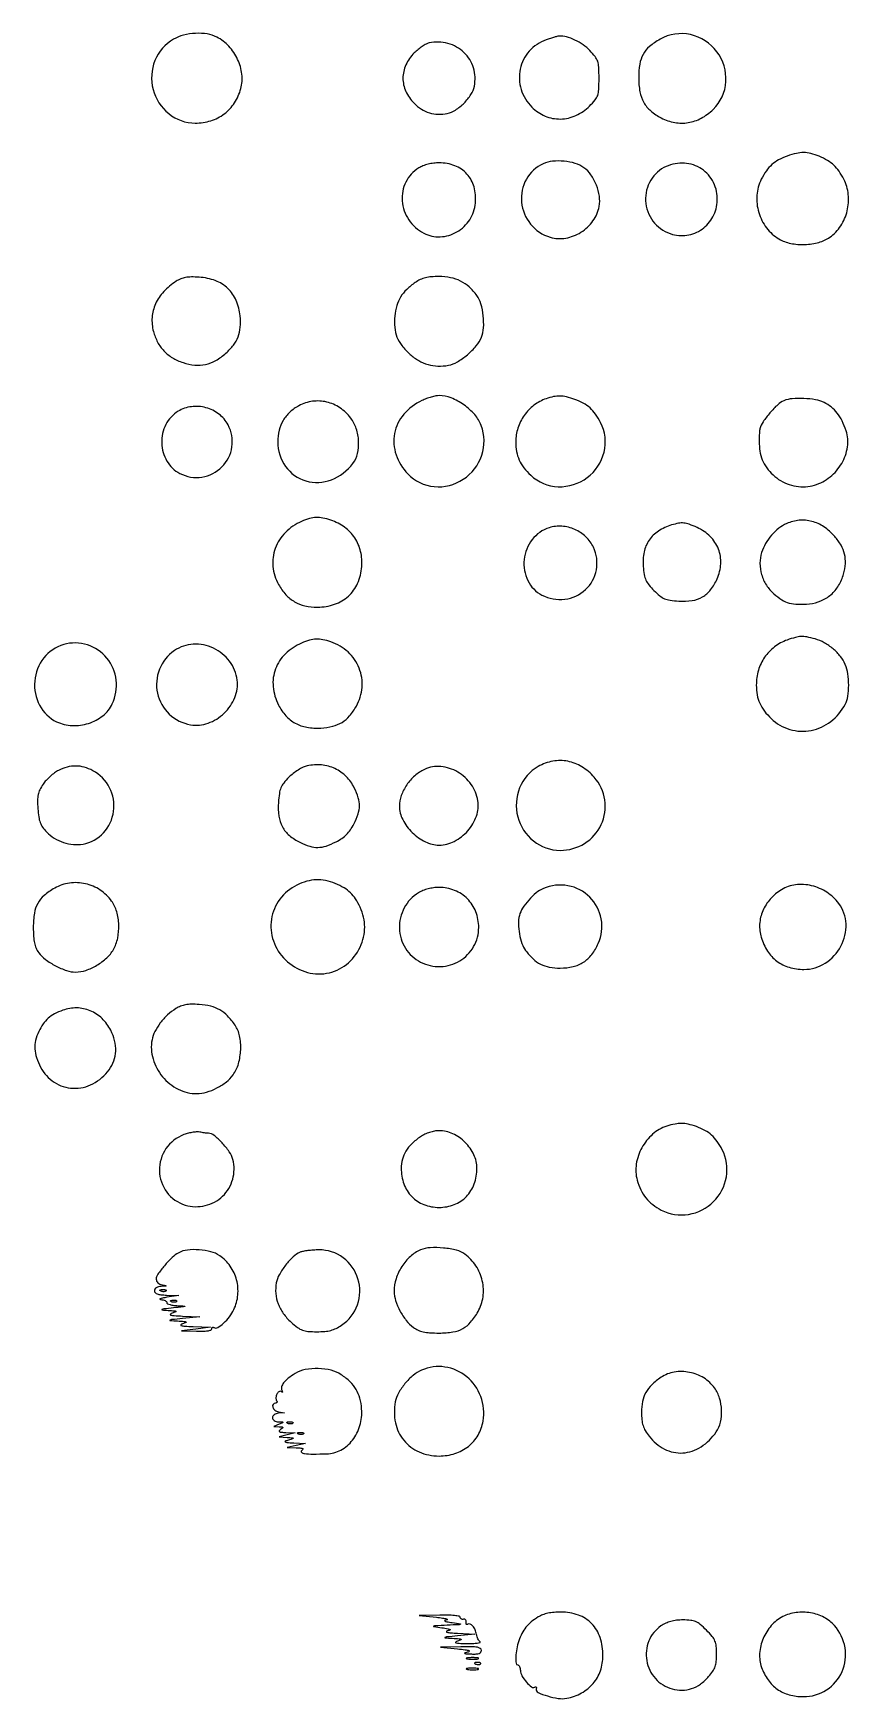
# Model space of a CAD drawing. Extents: x 235 to 2115, y 206 to 2450.
# Drawn here: x 1021 to 1330, y 576 to 1206 of the extents above; entities that cross this region are included whole.
import ezdxf

# ---------------------------------------------------------------- set-up
doc = ezdxf.new("R2010")
doc.units = 0

msp = doc.modelspace()

# ---------------------------------------------------------------- linework, layer by layer
for points in [[(1074.520382, 1203.713167, 0.170394), (1067.49548, 1195.670071, 0.160189), (1066.811011, 1184.768304, 0.16032), (1072.729191, 1175.594008, 0.170656), (1082.782119, 1172.01645, 0.076764), (1088.660691, 1172.901218, 0.086421), (1093.737887, 1175.512459, 0.086879), (1097.613691, 1179.672585, 0.07858), (1100.012243, 1185.045469, 0.096316), (1100.400126, 1190.49996, 0.078912), (1098.79037, 1196.128866, 0.077505), (1095.475874, 1201.071199, 0.087246), (1090.930544, 1204.535917, 0.081096), (1087.322935, 1205.713099, 0.050961), (1082.883201, 1205.943015, 0.049951), (1078.367023, 1205.260856, 0.066495)], [(1215.5, 1203.497063, 0.12641), (1209.12416, 1199.213931, 0.130125), (1205.68781, 1192.431937, 0.128495), (1206.035942, 1184.769706, 0.121697), (1210.076929, 1178.076917, 0.096676), (1215.114141, 1174.684898, 0.104607), (1220.916076, 1173.560432, 0.102694), (1226.761265, 1174.877906, 0.090001), (1231.915305, 1178.448638, 0.024415), (1234.028083, 1180.778474, 0.090025), (1234.991282, 1182.507766, 0.070786), (1235.401425, 1184.671949, 0.01149), (1235.5, 1188.961125, 0.011651), (1235.401068, 1193.206137, 0.067989), (1234.996638, 1195.399126, 0.087338), (1234.056497, 1197.151683, 0.025799), (1232.044357, 1199.454235, 0.050145), (1229.499624, 1201.60117, 0.039085), (1226.362187, 1203.407879, 0.040351), (1223.172799, 1204.621826, 0.080505), (1220.5, 1204.95053, 0.0545), (1219.899309, 1204.861471, 0.006704), (1218.61875, 1204.507769, 0.007864), (1217.104833, 1204.04174, 0.006423)], [(1258.594017, 1203.73355, 0.045014), (1254.60511, 1200.949108, 0.091241), (1252.178748, 1198.00589, 0.087792), (1250.904608, 1194.31406, 0.039318), (1250.5, 1189.17667, 0.044893), (1250.977762, 1183.866273, 0.083361), (1252.439867, 1179.807849, 0.089147), (1255.065255, 1176.626545, 0.057884), (1259.044377, 1173.977361, 0.072907), (1264.152878, 1172.249309, 0.085575), (1269.259006, 1172.198778, 0.084143), (1274.154461, 1173.868647, 0.067769), (1278.647015, 1177.157684, 0.188419), (1283.490658, 1187.690054, 0.178093), (1280.060511, 1199.022338, 0.177459), (1270.090425, 1205.45687, 0.187478)], [(1171.208321, 1202.318342, 0.073903), (1170.103296, 1201.916055, 0.024192), (1168.617391, 1201.015126, 0.023505), (1167.041948, 1199.841092, 0.024497), (1165.606237, 1198.539571, 0.087607), (1162.443918, 1194.021059, 0.108429), (1161.326412, 1189.020175, 0.108917), (1162.406866, 1184.028029, 0.089053), (1165.533333, 1179.533333, 0.055038), (1168.311577, 1177.307587, 0.067037), (1171.336505, 1175.914455, 0.067412), (1174.608161, 1175.376067, 0.056529), (1178.114583, 1175.672917, 0.09715), (1181.210615, 1176.949497, 0.05115), (1184.43956, 1179.598174, 0.051095), (1187.07015, 1182.854574, 0.095285), (1188.346619, 1185.983096, 0.124351), (1188.00052, 1192.894417, 0.128683), (1184.406922, 1198.710917, 0.125849), (1178.349398, 1202.107448, 0.11608)], [(1306.683804, 1159.551188, 0.039171), (1303.445226, 1158.101496, 0.057767), (1300.902767, 1156.307097, 0.056567), (1298.801354, 1153.948456, 0.03573), (1296.89359, 1150.789838, 0.100699), (1295.21147, 1144.740044, 0.089781), (1295.919493, 1138.246513, 0.08959), (1298.861943, 1132.401729, 0.09969), (1303.575022, 1128.209464, 0.083863), (1307.996596, 1126.540506, 0.057018), (1313.369389, 1126.111508, 0.05738), (1318.655523, 1126.904316, 0.089052), (1322.815182, 1128.868398, 0.094517), (1326.934419, 1133.171718, 0.084759), (1329.376332, 1138.852799, 0.084511), (1329.798919, 1145.037585, 0.093147), (1328.10641, 1150.789838, 0.032977), (1326.286187, 1153.841315, 0.055006), (1324.330227, 1156.100076, 0.05499), (1321.928404, 1157.878449, 0.032936), (1318.74552, 1159.461862, 0.034964), (1315.617837, 1160.518795, 0.062224), (1312.927287, 1160.875186, 0.059073), (1310.137975, 1160.565415, 0.0285)], [(1167.298549, 1155.040484, 0.141134), (1162.431109, 1149.739991, 0.135689), (1161.033609, 1142.577278, 0.130006), (1163.509323, 1135.47948, 0.124861), (1169.20034, 1130.404986, 0.131249), (1175.438998, 1129.018088, 0.121958), (1181.732781, 1130.861824, 0.118523), (1186.568981, 1135.491978, 0.119418), (1188.754974, 1141.801764, 0.091007), (1188.233819, 1147.866562, 0.117689), (1185.556752, 1152.749068, 0.117922), (1180.968009, 1155.889747, 0.091615), (1175, 1156.992524, 0.032766), (1172.950463, 1156.858069, 0.029313), (1170.856764, 1156.456219, 0.03026), (1168.908106, 1155.83472, 0.044606)], [(1214.415186, 1156.633952, 0.159355), (1208.009643, 1150.765263, 0.153117), (1206.179313, 1142.143265, 0.148843), (1209.594988, 1133.83868, 0.149595), (1217.052516, 1128.86612, 0.115912), (1222.883536, 1128.514068, 0.098136), (1228.662116, 1130.729728, 0.09691), (1233.215479, 1135.014358, 0.10972), (1235.570059, 1140.521757, 0.084278), (1235.636338, 1144.355232, 0.056374), (1234.491061, 1148.600597, 0.056603), (1232.435862, 1152.46103, 0.087655), (1229.794356, 1155.146431, 0.080799), (1226.505797, 1156.765632, 0.050006), (1222.271933, 1157.607809, 0.050002), (1217.954656, 1157.592706, 0.080728)], [(1260.061664, 1155.172735, 0.155263), (1254.555597, 1149.499679, 0.148892), (1253.22316, 1141.584912, 0.146752), (1256.529267, 1134.186616, 0.150135), (1263.334313, 1129.909979, 0.118061), (1269.527553, 1129.736522, 0.118818), (1275.111162, 1132.389505, 0.116632), (1278.945282, 1137.345105, 0.110799), (1280.247389, 1143.589396, 0.126919), (1278.407413, 1150.30022, 0.133216), (1273.572523, 1155.139315, 0.13176), (1266.909633, 1156.904291, 0.122915)], [(1075.5, 1112.188177, 0.062477), (1070.820165, 1108.289387, 0.081776), (1067.736004, 1103.665244, 0.087649), (1066.431712, 1098.56089, 0.084791), (1066.931077, 1093.255959, 0.055672), (1068.53477, 1089.172968, 0.068736), (1070.917294, 1085.854981, 0.068374), (1074.12133, 1083.294285, 0.054314), (1078.15286, 1081.449228, 0.056379), (1082.591224, 1080.512298, 0.078419), (1086.638811, 1080.759963, 0.076112), (1090.501735, 1082.256294, 0.049802), (1094.393353, 1085.040507, 0.04907), (1097.212114, 1088.052917, 0.072329), (1098.976901, 1091.209909, 0.070728), (1099.793463, 1094.79234, 0.044699), (1099.765752, 1099.086071, 0.077819), (1098.258998, 1104.959592, 0.10212), (1095.09488, 1109.486972, 0.100497), (1090.35253, 1112.440164, 0.073267), (1084.263438, 1113.74036, 0.017673), (1081.285616, 1113.826007, 0.042203), (1079.08474, 1113.625293, 0.052621), (1077.261646, 1113.10017, 0.046087)], [(1165.989831, 1111.75, 0.042468), (1162.737536, 1109.106698, 0.063572), (1160.448613, 1106.255672, 0.065404), (1158.992167, 1102.984426, 0.048153), (1158.234248, 1099.086071, 0.045385), (1158.212048, 1094.720269, 0.074085), (1159.067225, 1091.125004, 0.0724), (1160.951642, 1087.878892, 0.041416), (1164.057183, 1084.567303, 0.052155), (1167.319255, 1082.186394, 0.062419), (1170.81785, 1080.700585, 0.062642), (1174.564396, 1080.127412, 0.053084), (1178.559665, 1080.445215, 0.088738), (1181.90319, 1081.71312, 0.041221), (1185.688921, 1084.426464, 0.04111), (1189.02837, 1087.772838, 0.077527), (1191.009269, 1091.022376, 0.083798), (1191.821817, 1094.564523, 0.041569), (1191.707159, 1099.186317, 0.04161), (1190.837012, 1103.684952, 0.091062), (1189.297687, 1106.824492, 0.050108), (1186.365554, 1110.051133, 0.067078), (1183.103157, 1112.278719, 0.066903), (1179.360584, 1113.567052, 0.049522), (1175, 1114, 0.020483), (1172.093848, 1113.880898, 0.040721), (1169.821794, 1113.506499, 0.047379), (1167.875868, 1112.819467, 0.040897)], [(1076.298549, 1063.040484, 0.139341), (1071.643311, 1058.006717, 0.124464), (1070.073559, 1051.045722, 0.125526), (1072.003682, 1044.220674, 0.143013), (1076.906118, 1039.548549, 0.158691), (1085.312075, 1038.170487, 0.160481), (1092.873715, 1042.016403, 0.161199), (1096.647243, 1049.587251, 0.1601), (1095.172735, 1057.938336, 0.107419), (1091.732162, 1061.971403, 0.096922), (1086.803546, 1064.396444, 0.096793), (1081.318629, 1064.786686, 0.106801)], [(1121.984398, 1065.148389, 0.063256), (1118.525969, 1062.706458, 0.075225), (1116.017385, 1059.601072, 0.073967), (1114.510985, 1055.8476, 0.058565), (1114, 1051.5, 0.154093), (1116.942358, 1042.179327, 0.171498), (1124.594845, 1036.721412, 0.163815), (1134.263572, 1037.155762, 0.140879), (1142.402497, 1043.337284, 0.10347), (1144.128392, 1047.050217, 0.069289), (1144.553379, 1051.730307, 0.067254), (1143.674996, 1056.500407, 0.083995), (1141.582464, 1060.480771, 0.081274), (1137.48011, 1064.35651, 0.090495), (1132.500298, 1066.546459, 0.092344), (1127.15206, 1066.812198, 0.088715)], [(1168.5, 1067.109957, 0.108856), (1161.670639, 1061.926229, 0.129348), (1158.178636, 1054.649189, 0.129998), (1158.72842, 1046.624282, 0.110531), (1163.157684, 1039.352985, 0.179997), (1173.154216, 1034.556952, 0.170248), (1184.131829, 1037.314551, 0.166757), (1191.134922, 1046.39495, 0.173885), (1190.933388, 1057.6849, 0.089622), (1188.473185, 1061.780375, 0.058922), (1184.377132, 1065.471004, 0.059279), (1179.5702, 1068.079908, 0.094992), (1175, 1068.956076, 0.050673), (1173.765666, 1068.830659, 0.018555), (1172.059375, 1068.413778, 0.018172), (1170.214847, 1067.816672, 0.02075)], [(1215.5, 1067.796293, 0.079773), (1210.897555, 1065.313905, 0.075749), (1207.208956, 1061.477344, 0.075504), (1204.821379, 1056.704087, 0.078431), (1204, 1051.5, 0.044348), (1204.32847, 1047.803991, 0.06089), (1205.31024, 1044.61787, 0.059521), (1207.051656, 1041.709048, 0.040043), (1209.660724, 1038.842354, 0.181415), (1220.069813, 1034.521702, 0.17185), (1231.035236, 1037.984232, 0.171644), (1237.385838, 1047.581019, 0.181073), (1236.10641, 1058.789838, 0.03573), (1234.198646, 1061.948456, 0.056567), (1232.097233, 1064.307097, 0.057767), (1229.554774, 1066.101496, 0.039171), (1226.316196, 1067.551188, 0.025704), (1223.219867, 1068.479171, 0.054336), (1220.738359, 1068.806683, 0.057481), (1218.33436, 1068.584456, 0.032115)], [(1305.445327, 1067.041094, 0.092045), (1303.084252, 1065.533119, 0.028169), (1300.147178, 1062.458514, 0.028356), (1297.565724, 1059.0593, 0.086945), (1296.39243, 1056.427432, 0.042365), (1296.179116, 1055.115832, 0.013999), (1296.084323, 1053.164903, 0.013827), (1296.099792, 1050.985938, 0.015261), (1296.237318, 1048.881987, 0.117567), (1298.459997, 1042.38977, 0.105954), (1303.438604, 1037.306861, 0.105258), (1310.09319, 1034.688198, 0.114561), (1317.023435, 1035.125167, 0.097248), (1322.893815, 1038.218621, 0.091558), (1327.306137, 1043.359084, 0.095127), (1329.476728, 1049.553669, 0.115793), (1328.967101, 1055.664085, 0.034938), (1327.463436, 1059.389604, 0.052182), (1325.606274, 1062.366804, 0.057825), (1323.340239, 1064.668812, 0.058739), (1320.618565, 1066.376713, 0.068244), (1317.376208, 1067.403859, 0.031699), (1312.977565, 1067.876918, 0.031616), (1308.598079, 1067.791718, 0.07568)], [(1123.00714, 1021.407017, 0.094761), (1116.846221, 1017.208929, 0.108763), (1113.027946, 1011.212712, 0.111951), (1112.143812, 1004.309275, 0.105321), (1114.281678, 997.529571, 0.054752), (1117.054597, 993.684012, 0.07802), (1120.320649, 991.037748, 0.077698), (1124.25118, 989.512606, 0.053816), (1129, 989, 0.080829), (1135.492603, 990.056487, 0.104548), (1140.684661, 993.105264, 0.10516), (1144.178011, 997.978393, 0.082603), (1145.774554, 1004.294959, 0.079964), (1145.332889, 1010.030705, 0.087732), (1143.103803, 1015.139055, 0.087358), (1139.248229, 1019.1896, 0.07847), (1134.100777, 1021.863935, 0.031161), (1131.023475, 1022.683354, 0.059847), (1128.481524, 1022.883019, 0.060198), (1125.974389, 1022.474779, 0.031889)], [(1262.968472, 1020.058959, 0.069617), (1257.95071, 1017.733555, 0.099625), (1254.444898, 1014.323352, 0.10019), (1252.543742, 1009.838116, 0.071104), (1252.219376, 1004.368158, 0.022109), (1252.613499, 1001.280284, 0.062159), (1253.246271, 999.200266, 0.065275), (1254.351444, 997.397045, 0.026304), (1256.287386, 995.245947, 0.025726), (1258.485939, 993.262698, 0.070648), (1260.272497, 992.188245, 0.064903), (1262.374166, 991.604851, 0.019251), (1265.699181, 991.262344, 0.053201), (1270.744363, 991.475143, 0.094293), (1274.660831, 992.845077, 0.09758), (1277.712728, 995.516722, 0.060253), (1280.160113, 999.629056, 0.090607), (1281.549348, 1005.41228, 0.106786), (1280.666512, 1010.962726, 0.105995), (1277.56175, 1015.684042, 0.088126), (1272.598931, 1019.094566, 0.019267), (1269.641399, 1020.30256, 0.062439), (1267.578221, 1020.773734, 0.070047), (1265.593257, 1020.694177, 0.028767)], [(1306.5, 1020.582642, 0.061857), (1303.52307, 1018.784489, 0.047184), (1300.764183, 1016.155832, 0.046503), (1298.505619, 1013.007709, 0.055034), (1297.014719, 1009.664085, 0.078614), (1296.382266, 1005.550977, 0.070997), (1297.009398, 1001.288789, 0.069724), (1298.822939, 997.303656, 0.071113), (1301.652204, 994.000506, 0.040707), (1304.648092, 991.773827, 0.071395), (1307.468854, 990.5302, 0.064513), (1310.720559, 990.059186, 0.027707), (1315.110776, 990.236622, 0.076501), (1319.458972, 991.339941, 0.079372), (1323.213305, 993.691698, 0.077387), (1326.12048, 997.155118, 0.067815), (1327.998673, 1001.495262, 0.05202), (1328.676447, 1005.466415, 0.073866), (1328.382174, 1009.031114, 0.073094), (1327.059581, 1012.383688, 0.049753), (1324.669853, 1015.723235, 0.063832), (1320.560067, 1019.348009, 0.083683), (1316.01402, 1021.423604, 0.088685), (1311.250115, 1021.826733, 0.082017)], [(1216.64255, 1019.003006, 0.154469), (1210.210718, 1014.52999, 0.138252), (1207.172825, 1006.964821, 0.14081), (1208.556446, 999.032446, 0.161655), (1213.906118, 993.548549, 0.150538), (1222.562522, 991.987498, 0.158224), (1230.399691, 995.622289, 0.161708), (1234.498961, 1003.089545, 0.157399), (1233.376713, 1011.618565, 0.092066), (1230.503279, 1015.587159, 0.086445), (1226.337737, 1018.364408, 0.086633), (1221.486864, 1019.565615, 0.093032)], [(1123.00714, 975.407017, 0.089345), (1116.865041, 971.317659, 0.112384), (1113.121685, 965.620932, 0.113755), (1112.238955, 958.920671, 0.09324), (1114.25, 951.966006, 0.066398), (1117.042684, 947.88422, 0.085417), (1120.606906, 945.073518, 0.082504), (1125.00697, 943.553161, 0.057505), (1130.263438, 943.273418, 0.044642), (1134.793577, 943.96244, 0.078454), (1138.280103, 945.423189, 0.078952), (1141.132561, 947.879501, 0.045746), (1143.73355, 951.594017, 0.112216), (1145.881463, 958.638586, 0.113049), (1144.764177, 965.898948, 0.111548), (1140.575193, 972.021824, 0.106921), (1134.100777, 975.863935, 0.031161), (1131.023475, 976.683354, 0.059847), (1128.481524, 976.883019, 0.060198), (1125.974389, 976.474779, 0.031889)], [(1306.683804, 976.551188, 0.076701), (1301.860179, 973.942999, 0.080559), (1298.140139, 970.038732, 0.07928), (1295.802218, 965.101395, 0.071122), (1295, 959.490178, 0.044395), (1295.327863, 955.804898, 0.060704), (1296.307577, 952.623357, 0.059072), (1298.047888, 949.706788, 0.039287), (1300.660724, 946.813618, 0.11717), (1307.695241, 942.744165, 0.121015), (1315.720609, 942.339958, 0.118002), (1323.173495, 945.717075, 0.107663), (1328.589276, 952.20034, 0.081081), (1329.610622, 955.286305, 0.0387), (1329.947424, 959.463866, 0.038317), (1329.629642, 963.77909, 0.061496), (1328.635974, 967.32881, 0.069899), (1326.838816, 970.358784, 0.04887), (1324.062926, 973.206747, 0.047983), (1320.716963, 975.518799, 0.059537), (1317.218945, 976.955994, 0.018698), (1314.089899, 977.700226, 0.058697), (1311.93989, 977.870117, 0.05808), (1309.797053, 977.53653, 0.018031)], [(1033, 974.838501, 0.15894), (1025.487878, 969.765746, 0.143665), (1022.033817, 961.02247, 0.1449), (1023.862839, 951.85569, 0.162147), (1030.340064, 945.642919, 0.10049), (1036.181396, 944.19636, 0.088208), (1042.418908, 945.034107, 0.09063), (1047.843707, 947.929271, 0.114681), (1051.369875, 952.367025, 0.139919), (1052.872261, 961.387832, 0.14406), (1049.354956, 969.726705, 0.146732), (1041.946865, 974.731013, 0.146387)], [(1074.875053, 972.561065, 0.150268), (1069.22088, 965.506429, 0.149095), (1068.484324, 956.469983, 0.149104), (1072.915768, 948.560771, 0.150289), (1080.993252, 944.50114, 0.129378), (1087.624158, 945.099265, 0.104626), (1093.715786, 948.882686, 0.104593), (1097.754511, 954.810265, 0.129217), (1098.635642, 961.413425, 0.131151), (1095.754601, 968.519824, 0.122137), (1089.649318, 973.474597, 0.12372), (1082.00276, 974.964911, 0.136627)], [(1031.019933, 927.248446, 0.042261), (1029.515934, 926.32623, 0.024431), (1027.869346, 924.985481, 0.024283), (1026.337771, 923.467972, 0.037143), (1025.181433, 922, 0.033857), (1023.977217, 919.922226, 0.062381), (1023.339651, 918.078751, 0.052173), (1023.114301, 915.922289, 0.017433), (1023.225383, 912.748983, 0.019521), (1023.562982, 909.660879, 0.052944), (1024.115081, 907.53172, 0.063067), (1025.036293, 905.785636, 0.038154), (1026.522357, 903.976664, 0.063561), (1029.434096, 901.62272, 0.058075), (1032.931613, 899.989425, 0.058694), (1036.672846, 899.216946, 0.068057), (1040.302091, 899.396894, 0.16065), (1048.044163, 903.666946, 0.155017), (1051.86418, 911.768368, 0.152062), (1050.340518, 920.709541, 0.15414), (1044.015602, 927.148389, 0.053201), (1040.766089, 928.454395, 0.067138), (1037.56134, 928.911815, 0.066734), (1034.334644, 928.504489, 0.05173)], [(1125.115447, 928.956837, 0.057681), (1123.56616, 928.415905, 0.026204), (1121.682893, 927.378384, 0.025525), (1119.789577, 926.063602, 0.031855), (1118.182933, 924.6496, 0.027101), (1116.237277, 922.480766, 0.070553), (1115.168642, 920.682338, 0.06274), (1114.57455, 918.535374, 0.01811), (1114.201343, 915.106777, 0.053273), (1114.376779, 909.984675, 0.08927), (1115.722862, 905.905673, 0.09326), (1118.353442, 902.671237, 0.062876), (1122.353433, 900.070952, 0.036248), (1126.117949, 898.574441, 0.079918), (1129.170808, 898.124238, 0.078957), (1132.234093, 898.652183, 0.034715), (1136.03811, 900.25, 0.032548), (1138.252058, 901.553534, 0.047084), (1140, 903, 0.047084), (1141.446466, 904.747942, 0.032548), (1142.75, 906.96189, 0.034715), (1144.347817, 910.765907, 0.078957), (1144.875762, 913.829192, 0.079918), (1144.425559, 916.882051, 0.036248), (1142.929048, 920.646567, 0.084016), (1139.873106, 924.94094, 0.087265), (1135.610371, 927.923989, 0.086004), (1130.530518, 929.302112, 0.078665)], [(1169.5, 927.640597, 0.072261), (1165.809374, 925.238669, 0.062507), (1162.74329, 921.775959, 0.064141), (1160.696504, 917.764127, 0.086127), (1160, 913.750625, 0.120302), (1161.244059, 908.654906, 0.078881), (1164.85224, 903.771572, 0.078479), (1169.818146, 900.223526, 0.116458), (1175, 899, 0.120883), (1180.766047, 900.414711, 0.093347), (1185.867327, 904.434285, 0.094213), (1189.12156, 909.995793, 0.12627), (1189.646496, 915.790966, 0.114749), (1187.106633, 921.980877, 0.105703), (1182.033463, 926.634586, 0.109751), (1175.670467, 928.694257, 0.132544)], [(1212.520382, 928.713167, 0.169514), (1205.454511, 920.651038, 0.161125), (1204.752758, 909.752217, 0.161218), (1210.688985, 900.589809, 0.169698), (1220.789838, 897.01645, 0.141258), (1230.011941, 899.636618, 0.145018), (1236.312106, 906.743675, 0.146548), (1237.686375, 916.074224, 0.144938), (1233.716299, 924.670336, 0.075314), (1229.030458, 928.616517, 0.090522), (1223.664586, 930.691716, 0.092796), (1218.019179, 930.710968, 0.083612)], [(1029.594017, 882.73355, 0.045069), (1025.583427, 879.933316, 0.092473), (1023.162257, 876.980406, 0.087963), (1021.898398, 873.252647, 0.037869), (1021.5, 868, 0.013899), (1021.598551, 864.455311, 0.038523), (1021.928084, 861.98472, 0.052277), (1022.551892, 860.064227, 0.052919), (1023.558543, 858.32333, 0.075956), (1026.095605, 855.767038, 0.038488), (1029.945101, 853.350301, 0.038522), (1034.08227, 851.568512, 0.082603), (1037.5, 851, 0.082103), (1041.379621, 851.64138, 0.0523), (1045.543501, 853.562031, 0.051951), (1049.255166, 856.328388, 0.076526), (1051.787248, 859.5, 0.079396), (1053.422506, 863.811388, 0.060245), (1053.846003, 868.858048, 0.06078), (1053.056914, 873.809514, 0.085036), (1051.115328, 877.838036, 0.092465), (1046.792115, 882.010161, 0.090129), (1041.217714, 884.389606, 0.090777), (1035.197457, 884.646281, 0.095539)], [(1121.240245, 883.889882, 0.116751), (1114.777683, 878.533427, 0.123625), (1111.571808, 870.956331, 0.123414), (1112.323061, 862.753272, 0.11611), (1116.850659, 855.659942, 0.112101), (1124.187967, 851.179125, 0.123607), (1132.470747, 850.52337, 0.126115), (1139.957671, 853.847682, 0.119489), (1145.103669, 860.421401, 0.047497), (1146.421401, 864.25103, 0.058928), (1146.86759, 867.990566, 0.05924), (1146.428665, 871.715088, 0.048747), (1145.119269, 875.5, 0.035053), (1143.389604, 878.661947, 0.059376), (1141.472666, 880.988133, 0.058619), (1139.044545, 882.81809, 0.03325), (1135.74552, 884.461862, 0.047708), (1132.047288, 885.607626, 0.061202), (1128.499928, 885.902164, 0.060381), (1124.949267, 885.329061, 0.044777)], [(1167.24086, 881.005402, 0.133686), (1161.819932, 875.272934, 0.131079), (1160.000899, 867.539087, 0.132531), (1162.279531, 859.991255, 0.137991), (1168.019933, 854.751554, 0.12436), (1175.521961, 853.088682, 0.128139), (1182.820538, 855.220721, 0.129924), (1188.080451, 860.609488, 0.129647), (1189.996262, 867.897883, 0.092956), (1188.881738, 873.814475, 0.103002), (1185.712192, 878.685648, 0.10341), (1180.873623, 881.873592, 0.094402), (1175, 882.992524, 0.032855), (1172.935654, 882.85673, 0.029844), (1170.838115, 882.451065, 0.030771), (1168.88099, 881.819316, 0.043469)], [(1214.450423, 882.593404, 0.069541), (1211.704643, 880.911274, 0.039202), (1208.886234, 878.1954, 0.039369), (1206.566795, 875.124366, 0.080739), (1205.37614, 872.362527, 0.067525), (1205.026151, 869.224118, 0.0383), (1205.409823, 865.413535, 0.038458), (1206.356067, 861.765438, 0.077822), (1207.738552, 859.148364, 0.041997), (1210.541153, 855.986714, 0.072998), (1213.398026, 853.965039, 0.073811), (1216.692567, 852.863193, 0.043877), (1220.82333, 852.5, 0.057927), (1225.685057, 853.065146, 0.085541), (1229.628662, 854.742317, 0.086131), (1232.764682, 857.632456, 0.059537), (1235.232355, 861.792373, 0.150492), (1236.329818, 871.071096, 0.15214), (1232.007597, 879.313349, 0.151762), (1223.759064, 883.656308, 0.149652)], [(1304.5, 882.13944, 0.072308), (1300.271362, 878.594348, 0.081816), (1297.436414, 874.127008, 0.085406), (1296.262433, 869.153436, 0.088353), (1296.841287, 864.135399, 0.069009), (1299.218381, 858.937119, 0.090363), (1302.76034, 855.111616, 0.090824), (1307.408773, 852.794194, 0.070448), (1313.017541, 852, 0.143594), (1321.082466, 854.364915, 0.128871), (1326.997194, 860.790946, 0.1314), (1328.93089, 869.187228, 0.15175), (1326.231289, 876.913425, 0.089439), (1321.716012, 881.162579, 0.085366), (1315.92907, 883.652495, 0.088905), (1309.853823, 884.009267, 0.10909)], [(1075.457381, 837.195956, 0.046254), (1072.289135, 834.76721, 0.042805), (1069.53015, 831.738102, 0.044971), (1067.472269, 828.479848, 0.072124), (1066.410404, 825.374102, 0.118988), (1066.782122, 818.15108, 0.101977), (1070.383811, 811.423463, 0.102099), (1076.347586, 806.674139, 0.119577), (1083.372124, 805.021962, 0.070945), (1087.019847, 805.568317, 0.046595), (1090.964843, 807.1598, 0.046672), (1094.537389, 809.448924, 0.07235), (1097.064747, 812.090929, 0.085679), (1099.109876, 816.348175, 0.05903), (1099.958775, 821.643059, 0.060053), (1099.545536, 826.868856, 0.100923), (1097.837604, 830.908052, 0.040505), (1094.989878, 834.413989, 0.0712), (1092.057876, 836.71547, 0.072185), (1088.62705, 838.082668, 0.042776), (1084.263438, 838.74036, 0.017832), (1081.292784, 838.824858, 0.041622), (1079.079048, 838.624147, 0.051539), (1077.236833, 838.101181, 0.045532)], [(1032.683804, 836.562764, 0.035605), (1029.51368, 835.160548, 0.05912), (1027.113944, 833.49852, 0.060838), (1025.21576, 831.357853, 0.040232), (1023.5708, 828.507956, 0.053119), (1022.395438, 825.152499, 0.070847), (1022.107731, 821.940357, 0.066974), (1022.72838, 818.639874, 0.041725), (1024.274925, 815.01262, 0.125939), (1029.454149, 809.306019, 0.137758), (1036.565319, 807.032389, 0.132037), (1044.053745, 808.761232, 0.111458), (1050.231289, 814.086575, 0.076394), (1051.975772, 817.398037, 0.073472), (1052.675998, 821.125613, 0.069863), (1052.279187, 825.060973, 0.05926), (1050.812406, 828.977122, 0.081841), (1047.490394, 833.438252, 0.093044), (1043.043125, 836.363744, 0.095319), (1037.928775, 837.433704, 0.090607)], [(1261.093906, 792.708485, 0.104495), (1255.774231, 789.682097, 0.086327), (1251.699592, 784.571573, 0.086432), (1249.593559, 778.391455, 0.105143), (1249.92003, 772.296986, 0.046746), (1251.277322, 768.651921, 0.05728), (1253.219973, 765.582867, 0.057505), (1255.801283, 763.043737, 0.047669), (1259.054688, 760.9721, 0.160253), (1269.382051, 759.369634, 0.15534), (1278.795747, 764.176144, 0.156187), (1283.66533, 773.51541, 0.162065), (1282.10641, 783.789838, 0.03573), (1280.198646, 786.948456, 0.056567), (1278.097233, 789.307097, 0.057767), (1275.554774, 791.101496, 0.039171), (1272.316196, 792.551188, 0.026531), (1269.231519, 793.470125, 0.055674), (1266.752406, 793.782265, 0.05518), (1264.251524, 793.540855, 0.025638)], [(1078.5, 789.519782, 0.158041), (1071.692142, 784.242276, 0.155174), (1069.212792, 775.93304, 0.156733), (1071.995157, 767.779503, 0.161356), (1078.977234, 762.888675, 0.131487), (1086.520955, 762.665141, 0.133856), (1093.109631, 766.247284, 0.13483), (1096.937487, 772.65279, 0.134206), (1096.965769, 780.127125, 0.085807), (1095.608252, 783.054403, 0.036706), (1092.891221, 786.422575, 0.034326), (1089.871727, 789.235487, 0.169118), (1087.715204, 790.013655, -0.024973), (1087.111488, 790.050631, -0.009332), (1086.269466, 790.160517, -0.009219), (1085.354798, 790.314583, -0.011035), (1084.5, 790.494438, 0.074351), (1083.462714, 790.578665, 0.023412), (1081.9125, 790.400823, 0.022807), (1080.178183, 790.03725, 0.02343)], [(1167.989831, 788.75, 0.040118), (1164.674692, 786.081349, 0.066043), (1162.41259, 783.289346, 0.073489), (1161.112551, 780.234286, 0.064292), (1160.67183, 776.788286, 0.08641), (1161.709641, 770.870157, 0.106364), (1164.670982, 766.124835, 0.108359), (1169.271808, 763.077063, 0.092562), (1175, 762.007476, 0.092562), (1180.728192, 763.077063, 0.108359), (1185.329018, 766.124835, 0.106364), (1188.290359, 770.870157, 0.08641), (1189.32817, 776.788286, 0.111236), (1188.179956, 781.914366, 0.087109), (1184.87895, 786.580526, 0.086794), (1180.17297, 789.856773, 0.109183), (1175, 791, 0.04516), (1173.278608, 790.844208, 0.032527), (1171.4064, 790.375028, 0.032105), (1169.578837, 789.656151, 0.039679)], [(1076.5, 744.855964, 0.067363), (1074.039634, 743.058675, 0.025539), (1071.120337, 739.951951, 0.021595), (1068.595242, 736.698767, 0.155452), (1068, 734.83048, 0.119107), (1068.167014, 734.139314, 0.085162), (1068.646625, 733.50064, 0.075897), (1069.372229, 732.99859, 0.065968), (1070.25, 732.705733, -0.002089), (1071.688757, 732.422377, -0.5148), (1071.734904, 732.319407, -0.250783), (1071.587544, 732.229089, -0.00144), (1069.916667, 732.136182, 0.047373), (1068.857406, 731.97897, 0.080818), (1068.036586, 731.628732, 0.106391), (1067.519234, 731.12043, 0.146596), (1067.333333, 730.5, 0.19274), (1067.613475, 729.800263, 0.116418), (1068.372255, 729.305966, 0.061139), (1069.734742, 728.996323, 0.017148), (1071.916667, 728.849806), (1076.5, 728.699613), (1072, 728, 0.009243), (1070.392203, 727.719508, 0.042507), (1069.482813, 727.461779, 0.548716), (1069.446062, 727.285868, 0.178455), (1069.75, 727.150194, -0.042153), (1070.61129, 727.01922, -0.059419), (1071.339062, 726.750369, -0.075773), (1071.834492, 726.393811, -0.201596), (1072, 726, 0.294848), (1072.257181, 725.60179, 0.038939), (1073.248437, 725.244368, 0.035049), (1074.621265, 724.968717, 0.022142), (1076.25, 724.831892, -0.003145), (1078.745216, 724.717473, -0.778404), (1078.772438, 724.580242, -0.082521), (1078.206017, 724.41793, -0.001057), (1074.5, 724, 0.001407), (1070.867976, 723.587837, 0.080194), (1070.219654, 723.404313, 0.767538), (1070.248216, 723.242171, 0.005079), (1072.5, 723.068428, -0.003221), (1074.935207, 722.889632, -0.13562), (1075.422091, 722.712276, -0.600963), (1075.392042, 722.483113, -0.012057), (1074, 722, 0.113017), (1073.361199, 721.621401, 0.585729), (1073.439566, 721.313226, 0.050043), (1074.775812, 721.09476, 0.005048), (1078, 720.927081), (1084.5, 720.654802), (1078, 720, 0.000918), (1073.805483, 719.569666, 0.082684), (1073.20669, 719.404548, 0.774315), (1073.233812, 719.256364, 0.002894), (1076, 719.072919, -0.003807), (1078.592515, 718.896236, -0.104561), (1079.244599, 718.705882, -0.632153), (1079.232173, 718.452736, -0.021094), (1078, 718, 0.113636), (1077.364979, 717.622591, 0.58566), (1077.443824, 717.31555, 0.049841), (1078.781529, 717.09937, 0.005057), (1082, 716.936683), (1088.5, 716.674007), (1083, 716), (1077.5, 715.325993), (1083.25, 715.162997, 0.014608), (1085.612881, 715.165064, 0.031134), (1087.431087, 715.333432, 0.037535), (1088.682133, 715.625855, 0.327549), (1089, 716.059017, -0.092135), (1089.067374, 716.421537, -0.170676), (1089.259223, 716.646739, -0.174901), (1089.545902, 716.699145, -0.097326), (1089.882463, 716.572642, 0.283426), (1091.2597, 716.570977, 0.046544), (1093.484925, 718.242248, 0.045084), (1095.731226, 720.685179, 0.052628), (1097.373152, 723.373931, 0.088495), (1098.877179, 728.882565, 0.087172), (1098.396169, 734.602144, 0.087745), (1096.001479, 739.784649, 0.091243), (1092.000506, 743.75, 0.087014), (1088.710671, 745.240329, 0.045164), (1084.246431, 745.967623, 0.045296), (1079.778825, 745.881386, 0.096939)], [(1122.445327, 745.041094, 0.093834), (1119.822788, 743.352999, 0.037822), (1116.951515, 740.183983, 0.037911), (1114.556713, 736.566357, 0.081057), (1113.419937, 733.42492, 0.069095), (1113.231606, 729.461017, 0.067683), (1114.125731, 725.566113, 0.064616), (1116.080693, 721.899738, 0.054345), (1119.010118, 718.609824, 0.021806), (1121.466068, 716.578264, 0.073448), (1123.289955, 715.579813, 0.070037), (1125.370565, 715.12679, 0.018638), (1128.770746, 715, 0.020277), (1131.786504, 715.122348, 0.043517), (1134.079501, 715.511412, 0.049738), (1136.071537, 716.248617, 0.035767), (1138.124947, 717.438935, 0.160163), (1144.09934, 725.195614, 0.15933), (1144.321873, 735.002478, 0.161292), (1138.721363, 742.962133, 0.164061), (1129.517865, 745.936614, 0.014289), (1127.446072, 745.851193, 0.014042), (1125.370438, 745.647408, 0.014058), (1123.563062, 745.366733, 0.0507)], [(1168.020563, 745.937978, 0.085084), (1164.136363, 743.459036, 0.066138), (1160.898547, 739.622065, 0.065303), (1158.739792, 735.017561, 0.078241), (1158.01645, 730.289838, 0.075082), (1158.567614, 726.744437, 0.046531), (1160.200526, 722.850814, 0.045935), (1162.566431, 719.254611, 0.064824), (1165.32333, 716.594017, 0.052325), (1167.069393, 715.562501, 0.054037), (1168.973013, 714.929378, 0.039548), (1171.428256, 714.59825, 0.013751), (1175, 714.5, 0.037869), (1180.252647, 714.898398, 0.087963), (1183.980406, 716.162257, 0.092473), (1186.933316, 718.583427, 0.045069), (1189.73355, 722.594017, 0.096658), (1191.628229, 728.185108, 0.089915), (1191.353965, 734.230687, 0.088351), (1188.957933, 739.883224, 0.089127), (1184.763438, 744.341201, 0.10049), (1181.617181, 745.813751, 0.035604), (1176.690109, 746.640565, 0.035852), (1171.63602, 746.758902, 0.087729)], [(1071.729167, 730.395833, -0.126455), (1071.402231, 730.202593, -0.060344), (1070.916927, 730.123424, -0.05415), (1070.359369, 730.160852, -0.051402), (1069.8125, 730.316886, -0.054073), (1069.395823, 730.538436, -0.470617), (1069.37858, 730.720685, -0.168741), (1069.670344, 730.862007, -0.018894), (1070.416667, 730.921053, -0.028489), (1071.112848, 730.910055, -0.077125), (1071.592839, 730.799335, -0.208169), (1071.77538, 730.614691, -0.296942)], [(1075.729167, 726.395833, -0.126455), (1075.402231, 726.202593, -0.060344), (1074.916927, 726.123424, -0.05415), (1074.359369, 726.160852, -0.051402), (1073.8125, 726.316886, -0.054073), (1073.395823, 726.538436, -0.470617), (1073.37858, 726.720685, -0.168741), (1073.670344, 726.862007, -0.018894), (1074.416667, 726.921053, -0.028489), (1075.112848, 726.910055, -0.077125), (1075.592839, 726.799335, -0.208169), (1075.77538, 726.614691, -0.296942)], [(1120.5, 699.158321, 0.028313), (1117.916763, 697.370588, 0.060639), (1116.201188, 695.662836, 0.093002), (1115.406218, 694.139869, 0.215545), (1115.568419, 692.889296, -0.026918), (1115.822095, 692.42467, -0.244272), (1115.814659, 692.201013, -0.377308), (1115.648054, 692.142675, -0.042226), (1115.259293, 692.339748, 0.297985), (1114.41405, 692.318072, 0.126919), (1113.639004, 691.422639, 0.098187), (1113.270406, 690.065605, 0.157035), (1113.555773, 688.909758, -0.09346), (1113.689296, 688.562619, -0.171813), (1113.641783, 688.267241, -0.173828), (1113.419803, 688.069867, -0.095935), (1113.059017, 688, 0.250162), (1112.174336, 687.527824, 0.238679), (1112.050231, 686.512938, 0.137133), (1112.88833, 685.337682, 0.12273), (1114.25, 684.705733), (1116.5, 684.272364), (1114.25, 684.136182, 0.06151), (1113.373213, 683.973628, 0.080816), (1112.647697, 683.607404, 0.096728), (1112.169388, 683.093147, 0.139989), (1112, 682.5, 0.137837), (1112.167659, 681.903376, 0.103766), (1112.636714, 681.404587, 0.085085), (1113.359305, 681.064796, 0.059713), (1114.25, 680.929715, -0.003386), (1115.738914, 680.87311, -0.326773), (1115.895722, 680.747226, -0.368608), (1115.814662, 680.576652, -0.003751), (1114.5, 680), (1112.5, 679.140571), (1114.5, 679.054972, -0.012419), (1115.587018, 678.981367, -0.264887), (1115.841797, 678.803173, -0.356269), (1115.777422, 678.542271, -0.017666), (1115, 678, 0.090903), (1114.507896, 677.5369, 0.452959), (1114.579455, 677.211056, 0.105898), (1115.27704, 677.000618, 0.010954), (1117, 676.896998), (1120.5, 676.76337), (1117.5, 676), (1114.5, 675.23663), (1117.5, 675.018635, -0.001823), (1119.59569, 674.858667, -0.264593), (1119.791419, 674.725576, -0.454429), (1119.723014, 674.56231, -0.00276), (1118, 674, 0.021161), (1116.779177, 673.55125, 0.637685), (1116.769003, 673.30257, 0.102797), (1117.424471, 673.120121, 0.003811), (1120, 672.968039), (1124.5, 672.736718), (1121, 672), (1117.5, 671.263282), (1121, 671.116328, -0.010991), (1122.724369, 671.005916, -0.106188), (1123.421907, 670.792045, -0.451278), (1123.4931, 670.464263, -0.091026), (1123, 670, 0.524316), (1122.98088, 669.388183, 0.128687), (1124.11274, 668.935777, 0.031085), (1127.206815, 668.74329, 0.007063), (1132.464472, 668.817653, 0.117601), (1137.82929, 670.258577, 0.103308), (1142.264647, 674.012716, 0.096226), (1145.049494, 679.486347, 0.087729), (1145.706157, 685.791471, 0.047004), (1145.030993, 689.841808, 0.069312), (1143.637405, 693.160921, 0.067472), (1141.357279, 696.035059, 0.041979), (1138.010169, 698.75, 0.090993), (1134.237824, 700.416996, 0.052873), (1129.311933, 701.055799, 0.05285), (1124.357886, 700.647223, 0.090463)], [(1168.407502, 700.479825, 0.071601), (1165.214535, 698.493669, 0.044581), (1162.100999, 695.360576, 0.044953), (1159.637102, 691.784641, 0.082192), (1158.42755, 688.4655, 0.097368), (1158.496023, 680.576409, 0.120039), (1161.632295, 673.944499, 0.121669), (1167.426444, 669.558232, 0.101807), (1175, 668, 0.077667), (1181.00136, 668.937878, 0.090494), (1186.086687, 671.653884, 0.093976), (1189.746335, 675.891397, 0.091272), (1191.647881, 681.217569, 0.12904), (1190.759405, 690.464703, 0.132333), (1185.442704, 697.98195, 0.136737), (1177.224039, 701.654978, 0.141433)], [(1258.989831, 697.75, 0.040579), (1255.440817, 694.887692, 0.074754), (1253.166491, 691.967854, 0.079376), (1251.933951, 688.633853, 0.051359), (1251.550896, 684.529442, 0.02336), (1251.711952, 681.670822, 0.051527), (1252.158633, 679.532751, 0.055165), (1253.009841, 677.62223, 0.030572), (1254.432718, 675.499324, 0.110961), (1260.250554, 670.61714, 0.135766), (1267.174218, 669.161107, 0.130057), (1274.085493, 671.461147, 0.097651), (1279.839073, 677.091948, 0.094846), (1281.443266, 680.759066, 0.065501), (1281.862594, 685.282834, 0.064125), (1281.092245, 689.867881, 0.081239), (1279.200554, 693.718348, 0.100962), (1275.133498, 697.513115, 0.088389), (1269.711642, 699.636136, 0.089865), (1263.971648, 699.737444, 0.109429)], [(1119.729167, 680.395833, -0.126455), (1119.402231, 680.202593, -0.060344), (1118.916927, 680.123424, -0.05415), (1118.359369, 680.160852, -0.051402), (1117.8125, 680.316886, -0.054073), (1117.395823, 680.538436, -0.470617), (1117.37858, 680.720685, -0.168741), (1117.670344, 680.862007, -0.018894), (1118.416667, 680.921053, -0.028489), (1119.112848, 680.910055, -0.077125), (1119.592839, 680.799335, -0.208169), (1119.77538, 680.614691, -0.296942)], [(1123.729167, 676.395833, -0.126455), (1123.402231, 676.202593, -0.060344), (1122.916927, 676.123424, -0.05415), (1122.359369, 676.160852, -0.051402), (1121.8125, 676.316886, -0.054073), (1121.395823, 676.538436, -0.470617), (1121.37858, 676.720685, -0.168741), (1121.670344, 676.862007, -0.018894), (1122.416667, 676.921053, -0.028489), (1123.112848, 676.910055, -0.077125), (1123.592839, 676.799335, -0.208169), (1123.77538, 676.614691, -0.296942)], [(1174, 607, -0.007854), (1176.348218, 606.726122, -0.026978), (1177.85625, 606.442726, -0.240591), (1178.114928, 606.219525, -0.49205), (1178, 606.022405, 0.048081), (1177.168953, 605.832641, 0.665378), (1177.152053, 605.61068, 0.073457), (1177.926133, 605.349063, 0.006259), (1180, 605, -0.002036), (1183.077599, 604.508684, -0.727418), (1183.101511, 604.351143, -0.104055), (1182.596136, 604.218712, -0.000685), (1178, 604, 0.000714), (1173.480422, 603.784669, 0.098697), (1172.958017, 603.653616, 0.739737), (1172.980566, 603.499792, 0.002138), (1176, 603.052202, -0.004571), (1178.458499, 602.67553, -0.096357), (1179.15022, 602.420449, -0.633324), (1179.12331, 602.16199, -0.028808), (1178, 601.838578, 0.326134), (1177.782362, 601.589207, 0.37711), (1177.963588, 601.342832, 0.034355), (1179.443877, 601.124141, 0.007631), (1182, 600.963583), (1188.5, 600.654802), (1182, 600, 0.000918), (1177.805483, 599.569666, 0.082684), (1177.20669, 599.404548, 0.774315), (1177.233812, 599.256364, 0.002894), (1180, 599.072919, -0.003807), (1182.592515, 598.896236, -0.104561), (1183.244599, 598.705882, -0.632153), (1183.232173, 598.452736, -0.021094), (1182, 598, 0.086798), (1181.300703, 597.63318, 0.626136), (1181.358144, 597.355941, 0.053367), (1182.552003, 597.18644, 0.005085), (1185.5, 597.114993, 0.011272), (1187.735446, 597.133955, 0.024583), (1189.44375, 597.271223, 0.041893), (1190.453125, 597.48961, 0.616948), (1190.5, 597.765313, -0.084569), (1190.091652, 598.187758, -0.035665), (1189.6924, 598.871686, -0.03399), (1189.360765, 599.680445, -0.037608), (1189.154978, 600.5, 0.05597), (1188.63806, 602.279845, 0.076372), (1187.770677, 603.704401, 0.109182), (1186.774145, 604.468157, 0.252679), (1185.861917, 604.41466, -0.116912), (1185.537573, 604.306885, -0.245286), (1185.298907, 604.405837, -0.168168), (1185.184284, 604.707182, -0.058776), (1185.225223, 605.17567, 0.093083), (1185.234438, 605.661871, 0.143575), (1185.052097, 606.037541, 0.151664), (1184.704922, 606.242209, 0.107674), (1184.25, 606.25, -0.077768), (1183.772455, 606.229849, -0.10725), (1183.367188, 606.367188, -0.125576), (1183.098139, 606.638866, -0.133456), (1183, 607, 0.361234), (1182.657775, 607.411878, 0.019464), (1180.85565, 607.675553, 0.021613), (1178.395454, 607.831094, 0.010547), (1175.25, 607.827401), (1167.5, 607.654802)], [(1212.5, 607.13944, 0.033096), (1209.847388, 605.247729, 0.050505), (1207.852176, 603.247753, 0.052011), (1206.338706, 600.934437, 0.037872), (1205.141604, 598.100777, 0.035636), (1204.374884, 595.132316, 0.035665), (1204.037729, 592.085857, 0.034707), (1204.113177, 589.609869, 0.385262), (1204.787196, 589, -0.227542), (1205.100764, 588.849508, -0.064397), (1205.39028, 588.374371, -0.051074), (1205.615849, 587.68581, -0.034847), (1205.734825, 586.870198, 0.113697), (1206.362634, 584.852151, 0.046677), (1208.041504, 582.507017, 0.045784), (1209.947509, 580.678358, 0.316682), (1211.170136, 580.60515, -0.104259), (1211.483454, 580.718034, -0.245782), (1211.710509, 580.636701, -0.182647), (1211.817727, 580.370968, -0.061932), (1211.774777, 579.94933, 0.353227), (1212.421944, 578.622728, 0.034842), (1215.974876, 577.252123, 0.038763), (1220.070764, 576.331752, 0.082776), (1223.303668, 576.401686, 0.078955), (1228.884212, 578.403322, 0.091268), (1233.257174, 581.968605, 0.092597), (1236.030201, 586.810709, 0.083945), (1236.994708, 592.5, 0.079596), (1235.903585, 599.329768, 0.112846), (1232.740716, 604.582135, 0.115553), (1227.675485, 607.857081, 0.086346), (1221.102117, 608.996262, 0.022057), (1218.476086, 608.878604, 0.030938), (1216.15611, 608.526221, 0.034994), (1214.156986, 607.945833, 0.050246)], [(1258.933395, 603.734098, 0.149416), (1254.326066, 598.050175, 0.140819), (1253.54479, 590.617426, 0.139424), (1256.832, 583.849257, 0.14566), (1263.138091, 579.962816, 0.066345), (1266.967372, 579.46009, 0.080595), (1270.534572, 580.046016, 0.077099), (1273.853151, 581.763327, 0.054763), (1276.950015, 584.595852, 0.029048), (1278.538785, 586.632625, 0.065585), (1279.429131, 588.370772, 0.061998), (1279.866724, 590.340855, 0.023688), (1280, 593.152443, 0.023808), (1279.857781, 596.137529, 0.078524), (1279.368093, 598.039896, 0.074387), (1278.300639, 599.753278, 0.019935), (1276.117647, 602.117647, 0.019939), (1273.767312, 604.287645, 0.073214), (1272.055869, 605.359403, 0.078448), (1270.170416, 605.854397, 0.025046), (1267.26553, 606, 0.026795), (1264.80067, 605.867816, 0.039614), (1262.673957, 605.466874, 0.042661), (1260.758893, 604.766092, 0.039252)], [(1305.019933, 607.248446, 0.09589), (1300.669428, 603.894422, 0.081542), (1297.584367, 598.974777, 0.082482), (1296.258478, 593.382273, 0.101949), (1296.977741, 588.08686, 0.068933), (1299.428683, 583.330904, 0.08676), (1302.930857, 579.836995, 0.086155), (1307.431582, 577.722287, 0.06694), (1312.802457, 577, 0.143848), (1321.562754, 579.573559, 0.147582), (1327.434328, 586.456402, 0.145763), (1328.560212, 595.508678, 0.139561), (1324.588162, 603.878879, 0.09418), (1320.637453, 606.96142, 0.07621), (1315.528091, 608.669649, 0.074785), (1310.047116, 608.786037, 0.084581)], [(1182, 595.052249, -0.006465), (1184.889739, 594.746639, -0.042813), (1186.309699, 594.453076, -0.498454), (1186.419419, 594.158488, -0.19524), (1186, 593.86103, 0.010934), (1184.732861, 593.53326, 0.662738), (1184.711051, 593.360041, 0.119595), (1185.166166, 593.2255, 0.003268), (1187.25, 593.136182, 0.021206), (1189.030988, 593.147058, 0.075217), (1190.147697, 593.371873, 0.140613), (1190.766282, 593.821197, 0.167334), (1191, 594.5, 0.25432), (1190.597546, 595.240059, 0.101598), (1189.4871, 595.673487, 0.041023), (1187.347267, 595.861484, 0.006975), (1183.25, 595.827401), (1175.5, 595.654802)], [(1185.761659, 591.292739, 0.028254), (1186.754739, 591.159391, 0.020511), (1187.869594, 591.119272, 0.020826), (1188.934218, 591.169017, 0.041951), (1189.761659, 591.31292, 0.285845), (1189.916221, 591.476221, 0.417468), (1189.814362, 591.62839, 0.038992), (1188.938425, 591.726931, 0.009782), (1187.5, 591.747817, 0.008901), (1186.071102, 591.715166, 0.053901), (1185.339362, 591.605813, 0.67161), (1185.319562, 591.45659, 0.082665)], [(1185.761659, 587.292739, 0.028254), (1186.754739, 587.159391, 0.020511), (1187.869594, 587.119272, 0.020826), (1188.934218, 587.169017, 0.041951), (1189.761659, 587.31292, 0.285845), (1189.916221, 587.476221, 0.417468), (1189.814362, 587.62839, 0.038992), (1188.938425, 587.726931, 0.009782), (1187.5, 587.747817, 0.008901), (1186.071102, 587.715166, 0.053901), (1185.339362, 587.605813, 0.67161), (1185.319562, 587.45659, 0.082665)], [(1188.8125, 589.316886, 0.051402), (1189.359369, 589.160852, 0.05415), (1189.916927, 589.123424, 0.060344), (1190.402231, 589.202593, 0.126455), (1190.729167, 589.395833, 0.296942), (1190.77538, 589.614691, 0.208169), (1190.592839, 589.799335, 0.077125), (1190.112848, 589.910055, 0.028489), (1189.416667, 589.921053, 0.018894), (1188.670344, 589.862007, 0.168741), (1188.37858, 589.720685, 0.470617), (1188.395823, 589.538436, 0.054073)]]:
    msp.add_lwpolyline(points, format="xyb", close=True)

doc.saveas('drawing.dxf')
